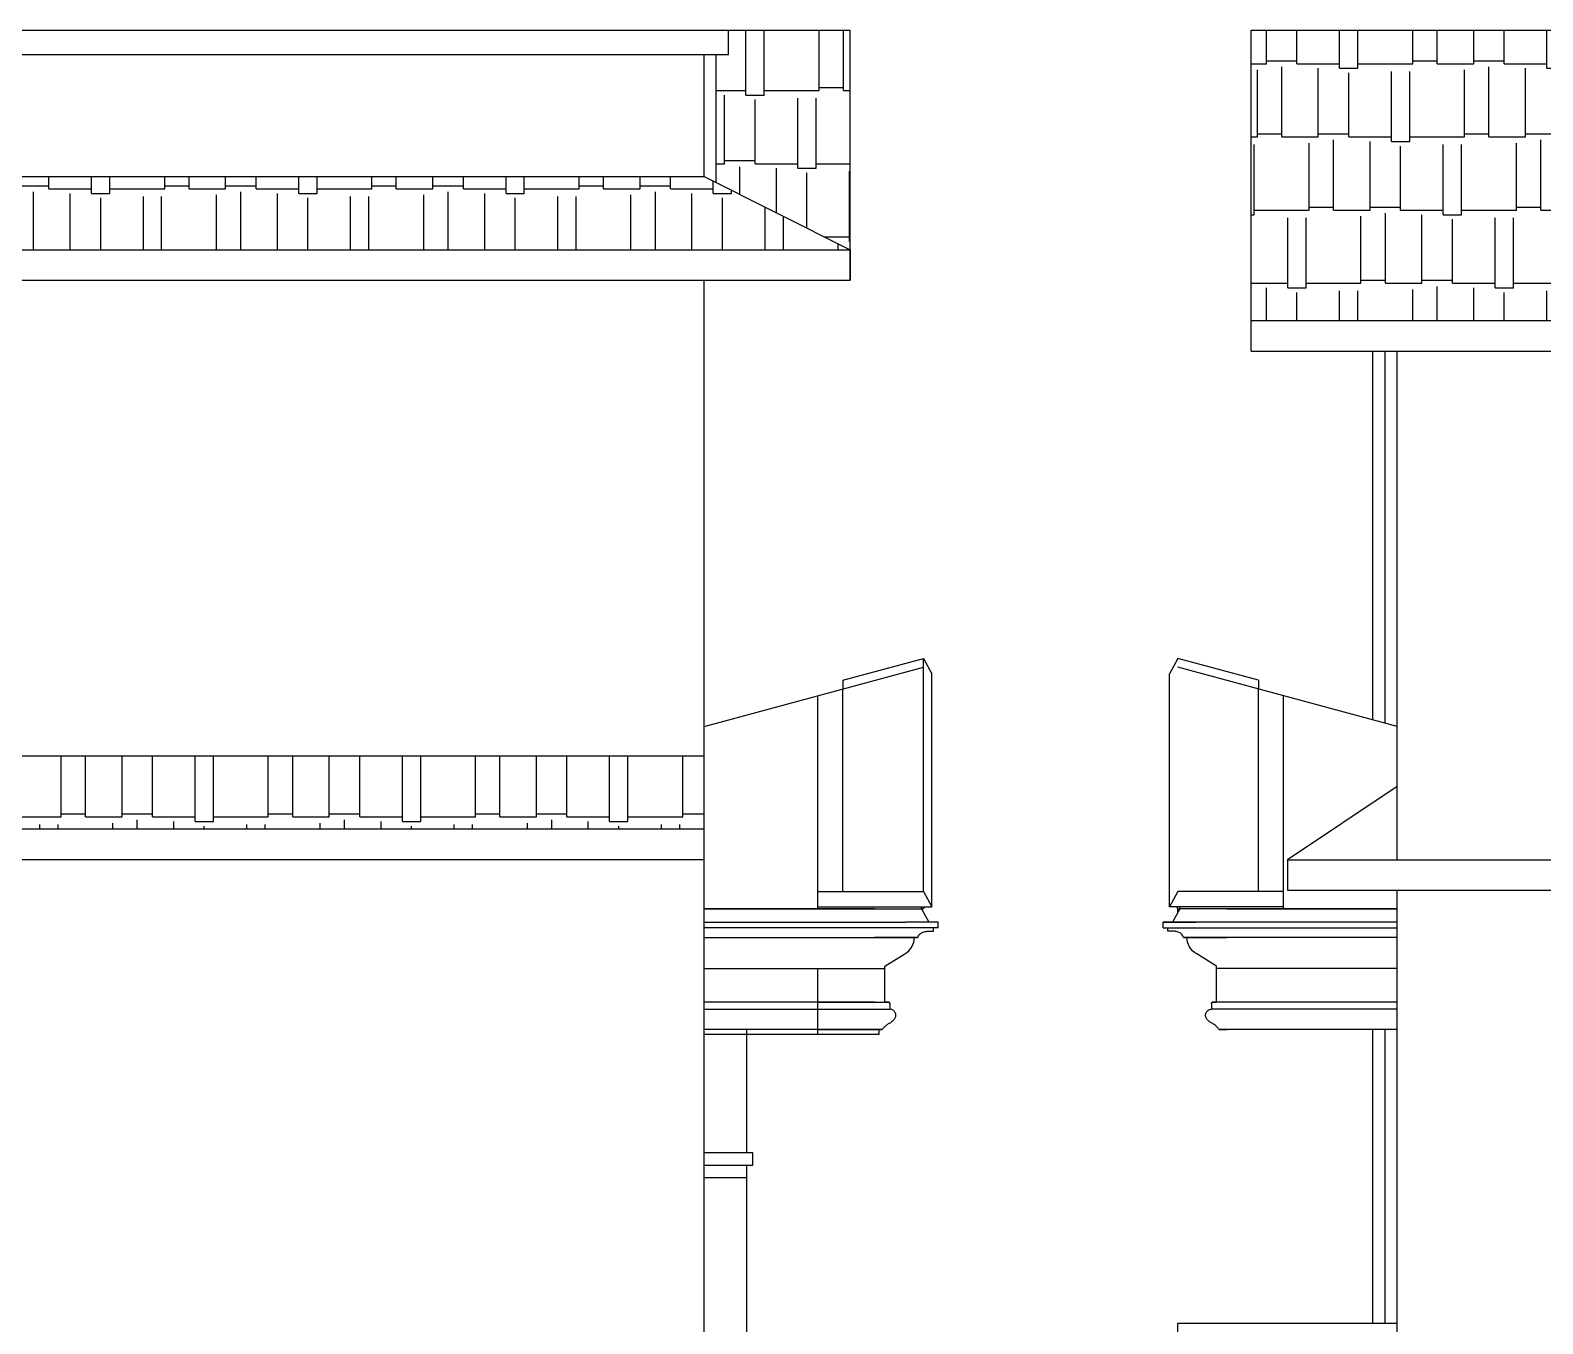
# Model space of a CAD drawing. Header units: inches. Extents: x -2812 to 9774, y -15726 to -746.
# Drawn here: x 3554.5 to 3802.6, y -9083.3 to -8871.2 of the extents above; entities that cross this region are included whole.
import ezdxf

# ---------------------------------------------------------------- set-up
doc = ezdxf.new("R2010")
doc.units = ezdxf.units.IN
doc.header["$LTSCALE"] = 17
doc.header["$MEASUREMENT"] = 0
doc.layers.add('OUTLINE', color=1, linetype='Continuous', lineweight=25)

msp = doc.modelspace()

# ---------------------------------------------------------------- hatches: boundary and pattern name
at = {"layer": 'OUTLINE'}
h = msp.add_hatch(dxfattribs=at)
h.set_pattern_fill('AR-RSHKE', color=8)
h.set_pattern_definition([(0, (3203.381, -6517.052), (25.5, 12), [6, -5, 7, -3, 9, -4]), (0, (3209.381, -6516.552), (25.5, 12), [5, -19, 4, -6]), (0, (3221.381, -6517.802), (25.5, 12), [3, -31]), (90, (3203.381, -6517.052), (-8.5, 12), [11.5, -36.5]), (90, (3209.381, -6517.052), (-8.5, 12), [11.25, -36.75]), (90, (3214.381, -6517.052), (-8.5, 12), [10.5, -37.5]), (90, (3221.381, -6517.802), (-8.5, 12), [11.5, -36.5]), (90, (3224.381, -6517.802), (-8.5, 12), [11.5, -36.5]), (90, (3233.381, -6517.052), (-8.5, 12), [11, -37])])
h.paths.add_polyline_path([(3689.02, -8871.16), (3669.02, -8871.16), (3669.02, -8875.16), (3667.02, -8875.16), (3667.02, -8896.16), (3689.02, -8907.16)])
h = msp.add_hatch(dxfattribs=at)
h.set_pattern_fill('AR-RSHKE', color=8)
h.set_pattern_definition([(0, (6394.782, -5792.663), (25.5, 12), [6, -5, 7, -3, 9, -4]), (0, (6400.782, -5792.163), (25.5, 12), [5, -19, 4, -6]), (0, (6412.782, -5793.413), (25.5, 12), [3, -31]), (90, (6394.7815, -5792.663), (-8.5, 12), [11.5, -36.5]), (90, (6400.7815, -5792.663), (-8.5, 12), [11.25, -36.75]), (90, (6405.7815, -5792.663), (-8.5, 12), [10.5, -37.5]), (90, (6412.7815, -5793.413), (-8.5, 12), [11.5, -36.5]), (90, (6415.7815, -5793.413), (-8.5, 12), [11.5, -36.5]), (90, (6424.7815, -5792.663), (-8.5, 12), [11, -37])])
h.paths.add_polyline_path([(3754.76, -8871.16), (3754.76, -8918.77), (4109.76, -8918.77), (4109.76, -8871.16)])
h = msp.add_hatch(dxfattribs=at)
h.set_pattern_fill('AR-RSHKE', color=8)
h.set_pattern_definition([(0, (1566.02, -5813.163), (25.5, 12), [6, -5, 7, -3, 9, -4]), (0, (1572.02, -5812.663), (25.5, 12), [5, -19, 4, -6]), (0, (1584.02, -5813.913), (25.5, 12), [3, -31]), (90, (1566.02, -5813.163), (-8.5, 12), [11.5, -36.5]), (90, (1572.02, -5813.163), (-8.5, 12), [11.25, -36.75]), (90, (1577.02, -5813.163), (-8.5, 12), [10.5, -37.5]), (90, (1584.02, -5813.913), (-8.5, 12), [11.5, -36.5]), (90, (1587.02, -5813.913), (-8.5, 12), [11.5, -36.5]), (90, (1596.02, -5813.163), (-8.5, 12), [11, -37])])
h.paths.add_polyline_path([(3486.5, -8895.16), (3462.5, -8907.16), (3689.02, -8907.16), (3665.02, -8895.16)])
h = msp.add_hatch(dxfattribs=at)
h.set_pattern_fill('AR-RSHKE', color=8)
h.set_pattern_definition([(0, (1566.02, -5796.163), (25.5, 12), [6, -5, 7, -3, 9, -4]), (0, (1572.02, -5795.663), (25.5, 12), [5, -19, 4, -6]), (0, (1584.02, -5796.913), (25.5, 12), [3, -31]), (90, (1566.0205, -5796.163), (-8.5, 12), [11.5, -36.5]), (90, (1572.0205, -5796.163), (-8.5, 12), [11.25, -36.75]), (90, (1577.0205, -5796.163), (-8.5, 12), [10.5, -37.5]), (90, (1584.0205, -5796.913), (-8.5, 12), [11.5, -36.5]), (90, (1587.0205, -5796.913), (-8.5, 12), [11.5, -36.5]), (90, (1596.0205, -5796.163), (-8.5, 12), [11, -37])])
h.paths.add_polyline_path([(3458.3, -8990.16), (3477, -9002.16), (3665.02, -9002.16), (3665.02, -8990.16)])

# ---------------------------------------------------------------- linework, layer by layer
for p, q in [((3687.78, -8977.74), (3701.02, -8974.16)), ((3701.02, -9012.36), (3701.02, -8974.16)), ((3701.02, -8974.16), (3702.4, -8976.69)), ((3742.76, -8974.16), (3741.37, -8976.69)), ((3756, -8977.74), (3742.76, -8974.16)), ((3665.02, -8985.34), (3701.02, -8975.61)), ((3702.4, -9014.89), (3702.4, -8976.69)), ((3741.37, -9014.89), (3741.37, -8976.69)), ((3778.76, -8985.34), (3742.76, -8975.61)), ((3687.78, -8977.74), (3687.78, -8979.19)), ((3687.78, -9012.36), (3687.78, -8979.19)), ((3756, -8977.74), (3756, -8979.19)), ((3756, -9012.36), (3756, -8979.19)), ((3683.71, -9012.36), (3683.71, -8980.29)), ((3760.07, -9012.36), (3760.07, -8980.29)), ((3683.71, -9012.36), (3687.78, -9012.36)), ((3683.71, -9015.22), (3683.71, -9012.36)), ((3687.78, -9012.36), (3701.02, -9012.36)), ((3701.02, -9012.36), (3702.4, -9014.89)), ((3742.75, -9012.36), (3741.37, -9014.89)), ((3756, -9012.36), (3742.75, -9012.36)), ((3760.07, -9012.36), (3756, -9012.36)), ((3760.07, -9015.22), (3760.07, -9012.36)), ((3692.99, -9015.21), (3665.02, -9015.22)), ((3665.02, -9015.22), (3692.99, -9015.22)), ((3665.02, -9015.22), (3700.68, -9015.22)), ((3683.71, -9014.89), (3700.68, -9014.89)), ((3692.99, -9015.22), (3698.08, -9015.22)), ((3699.29, -9015.22), (3700.68, -9015.22)), ((3700.68, -9015.03), (3700.68, -9014.89)), ((3700.68, -9014.89), (3701.11, -9014.89)), ((3700.68, -9015.22), (3700.68, -9015.07)), ((3700.76, -9015.22), (3700.68, -9015.22)), ((3700.68, -9015.22), (3700.68, -9015.22)), ((3700.68, -9015.22), (3701.88, -9017.41)), ((3700.68, -9015.22), (3700.76, -9015.22)), ((3700.83, -9015.22), (3700.76, -9015.22)), ((3700.89, -9015.21), (3700.83, -9015.22)), ((3700.95, -9015.2), (3700.89, -9015.21)), ((3701.01, -9015.17), (3700.95, -9015.2)), ((3701.04, -9015.16), (3701.01, -9015.17)), ((3701.05, -9015.15), (3701.04, -9015.16)), ((3701.09, -9015.11), (3701.05, -9015.15)), ((3701.11, -9015.07), (3701.09, -9015.11)), ((3701.11, -9014.89), (3701.13, -9014.94)), ((3701.11, -9014.89), (3701.13, -9014.89)), ((3701.13, -9015.03), (3701.11, -9015.07)), ((3701.13, -9014.89), (3702.4, -9014.89)), ((3701.13, -9014.94), (3701.13, -9014.99)), ((3701.13, -9014.99), (3701.13, -9015.03)), ((3742.64, -9014.89), (3741.37, -9014.89)), ((3743.09, -9015.22), (3741.89, -9017.41)), ((3742.64, -9014.99), (3742.64, -9014.89)), ((3742.67, -9014.89), (3742.64, -9014.89)), ((3742.65, -9014.94), (3742.64, -9014.99)), ((3742.64, -9014.99), (3742.65, -9015.03)), ((3742.67, -9014.89), (3742.65, -9014.94)), ((3742.65, -9015.03), (3742.66, -9015.07)), ((3742.66, -9015.07), (3742.69, -9015.11)), ((3743.09, -9014.89), (3742.67, -9014.89)), ((3742.69, -9015.11), (3742.73, -9015.15)), ((3742.73, -9015.15), (3742.74, -9015.16)), ((3742.74, -9015.93), (3742.74, -9015.16)), ((3742.74, -9015.16), (3742.77, -9015.17)), ((3742.77, -9015.17), (3742.82, -9015.2)), ((3742.82, -9015.2), (3742.88, -9015.21)), ((3742.88, -9015.21), (3742.95, -9015.22)), ((3742.95, -9015.22), (3743.02, -9015.22)), ((3743.02, -9015.22), (3743.09, -9015.22)), ((3743.09, -9015.22), (3743.02, -9015.22)), ((3743.09, -9015.03), (3743.09, -9014.89)), ((3760.07, -9014.89), (3743.09, -9014.89)), ((3743.09, -9015.22), (3743.09, -9015.07)), ((3743.09, -9015.22), (3743.09, -9015.22)), ((3778.76, -9015.22), (3743.09, -9015.22)), ((3744.48, -9015.22), (3743.09, -9015.22)), ((3750.78, -9015.22), (3745.69, -9015.22)), ((3750.78, -9015.21), (3778.76, -9015.22)), ((3778.76, -9015.22), (3750.78, -9015.22)), ((3665.02, -9017.42), (3698.08, -9017.41)), ((3702.67, -9018.36), (3665.02, -9018.36)), ((3703.44, -9017.41), (3698.08, -9017.41)), ((3700.1, -9019.92), (3700.15, -9019.78)), ((3700.15, -9019.78), (3700.22, -9019.64)), ((3700.15, -9019.78), (3700.15, -9019.78)), ((3700.22, -9019.64), (3700.31, -9019.51)), ((3700.31, -9019.51), (3700.42, -9019.39)), ((3700.31, -9019.51), (3700.42, -9019.39)), ((3700.31, -9019.51), (3700.31, -9019.51)), ((3700.31, -9019.51), (3700.31, -9019.51)), ((3700.42, -9019.39), (3700.54, -9019.28)), ((3700.54, -9019.28), (3700.67, -9019.18)), ((3700.54, -9019.28), (3700.67, -9019.18)), ((3700.54, -9019.28), (3700.54, -9019.28)), ((3700.54, -9019.28), (3700.54, -9019.28)), ((3700.54, -9019.28), (3700.54, -9019.28)), ((3700.67, -9019.18), (3700.81, -9019.1)), ((3700.67, -9019.18), (3700.81, -9019.1)), ((3700.67, -9019.18), (3700.67, -9019.18)), ((3700.81, -9019.1), (3700.96, -9019.03)), ((3700.81, -9019.1), (3700.96, -9019.03)), ((3700.81, -9019.1), (3700.81, -9019.1)), ((3700.96, -9019.03), (3701.12, -9018.97)), ((3700.96, -9019.03), (3700.96, -9019.03)), ((3701.12, -9018.97), (3701.29, -9018.93)), ((3701.12, -9018.97), (3701.29, -9018.93)), ((3701.12, -9018.97), (3701.12, -9018.97)), ((3701.12, -9018.97), (3701.12, -9018.97)), ((3701.12, -9018.97), (3701.12, -9018.97)), ((3701.29, -9018.93), (3701.45, -9018.91)), ((3701.29, -9018.93), (3701.45, -9018.91)), ((3701.29, -9018.93), (3701.29, -9018.93)), ((3701.45, -9018.91), (3701.59, -9018.9)), ((3701.45, -9018.91), (3701.59, -9018.9)), ((3701.45, -9018.91), (3701.45, -9018.91)), ((3701.59, -9018.9), (3702.67, -9018.9)), ((3703.44, -9018.36), (3702.67, -9018.36)), ((3702.67, -9018.9), (3702.67, -9018.36)), ((3703.44, -9017.41), (3703.44, -9017.41)), ((3703.44, -9018.36), (3703.44, -9017.41)), ((3740.34, -9017.41), (3740.34, -9017.41)), ((3740.34, -9017.41), (3745.69, -9017.41)), ((3745.69, -9017.41), (3740.34, -9017.41)), ((3740.34, -9018.36), (3740.34, -9017.41)), ((3740.34, -9018.36), (3741.1, -9018.36)), ((3741.1, -9018.36), (3778.76, -9018.36)), ((3741.1, -9018.9), (3741.1, -9018.36)), ((3742.18, -9018.9), (3741.1, -9018.9)), ((3742.32, -9018.91), (3742.18, -9018.9)), ((3742.32, -9018.91), (3742.18, -9018.9)), ((3742.49, -9018.93), (3742.32, -9018.91)), ((3742.32, -9018.91), (3742.32, -9018.91)), ((3742.49, -9018.93), (3742.32, -9018.91)), ((3742.66, -9018.97), (3742.49, -9018.93)), ((3742.49, -9018.93), (3742.49, -9018.93)), ((3742.66, -9018.97), (3742.49, -9018.93)), ((3742.66, -9018.97), (3742.66, -9018.97)), ((3742.66, -9018.97), (3742.66, -9018.97)), ((3742.81, -9019.03), (3742.66, -9018.97)), ((3742.66, -9018.97), (3742.66, -9018.97)), ((3742.82, -9019.03), (3742.81, -9019.03)), ((3742.97, -9019.1), (3742.82, -9019.03)), ((3742.97, -9019.1), (3742.82, -9019.03)), ((3743.11, -9019.18), (3742.97, -9019.1)), ((3742.97, -9019.1), (3742.97, -9019.1)), ((3743.11, -9019.18), (3742.97, -9019.1)), ((3743.24, -9019.28), (3743.11, -9019.18)), ((3743.11, -9019.18), (3743.11, -9019.18)), ((3743.24, -9019.28), (3743.11, -9019.18)), ((3743.24, -9019.28), (3743.24, -9019.28)), ((3743.24, -9019.28), (3743.24, -9019.28)), ((3743.36, -9019.39), (3743.24, -9019.28)), ((3743.24, -9019.28), (3743.24, -9019.28)), ((3743.46, -9019.51), (3743.36, -9019.39)), ((3743.46, -9019.51), (3743.36, -9019.39)), ((3743.55, -9019.64), (3743.46, -9019.51)), ((3743.46, -9019.51), (3743.46, -9019.51)), ((3743.46, -9019.51), (3743.46, -9019.51)), ((3743.62, -9019.78), (3743.55, -9019.64)), ((3743.62, -9019.78), (3743.62, -9019.78)), ((3743.68, -9019.92), (3743.62, -9019.78)), ((3778.76, -9017.42), (3745.69, -9017.41)), ((3665.02, -9019.92), (3692.99, -9019.92)), ((3692.99, -9019.92), (3699.49, -9019.92)), ((3699.49, -9019.92), (3692.99, -9019.92)), ((3698.3, -9022.36), (3698.61, -9022.08)), ((3698.61, -9022.08), (3698.89, -9021.78)), ((3698.89, -9021.78), (3699.12, -9021.44)), ((3699.12, -9021.44), (3699.29, -9021.08)), ((3699.29, -9021.08), (3699.42, -9020.7)), ((3699.42, -9020.7), (3699.48, -9020.31)), ((3699.48, -9020.31), (3699.49, -9019.92)), ((3699.49, -9019.92), (3699.49, -9019.92)), ((3699.49, -9019.92), (3700.1, -9019.92)), ((3700.1, -9019.92), (3699.49, -9019.92)), ((3700.1, -9019.92), (3700.1, -9019.92)), ((3743.68, -9019.92), (3743.68, -9019.92)), ((3744.28, -9019.92), (3743.68, -9019.92)), ((3743.68, -9019.92), (3744.28, -9019.92)), ((3744.29, -9020.31), (3744.28, -9019.92)), ((3744.28, -9019.92), (3744.28, -9019.92)), ((3750.78, -9019.92), (3744.28, -9019.92)), ((3744.28, -9019.92), (3750.78, -9019.92)), ((3744.36, -9020.7), (3744.29, -9020.31)), ((3744.48, -9021.08), (3744.36, -9020.7)), ((3744.66, -9021.44), (3744.48, -9021.08)), ((3744.89, -9021.78), (3744.66, -9021.44)), ((3745.16, -9022.08), (3744.89, -9021.78)), ((3745.48, -9022.36), (3745.16, -9022.08)), ((3778.76, -9019.92), (3750.78, -9019.92)), ((3694.69, -9024.64), (3697.94, -9022.59)), ((3694.69, -9030.52), (3694.69, -9024.64)), ((3697.94, -9022.59), (3698.3, -9022.36)), ((3697.94, -9022.59), (3697.94, -9022.59)), ((3745.83, -9022.59), (3745.48, -9022.36)), ((3745.84, -9022.59), (3745.83, -9022.59)), ((3749.09, -9024.64), (3745.84, -9022.59)), ((3749.09, -9030.52), (3749.09, -9024.64)), ((3665.02, -9024.99), (3694.69, -9024.99)), ((3683.71, -9030.52), (3683.71, -9024.99)), ((3778.76, -9024.99), (3749.09, -9024.99)), ((3692.99, -9030.53), (3665.02, -9030.52)), ((3665.02, -9031.68), (3692.99, -9031.67)), ((3683.71, -9030.52), (3692.99, -9030.52)), ((3683.71, -9030.52), (3692.99, -9030.52)), ((3683.71, -9030.52), (3683.71, -9030.52)), ((3683.71, -9030.53), (3683.71, -9030.52)), ((3683.71, -9030.52), (3683.71, -9030.52)), ((3683.71, -9030.53), (3692.99, -9030.53)), ((3683.71, -9031.67), (3683.71, -9030.53)), ((3683.71, -9035.03), (3683.71, -9031.67)), ((3692.99, -9030.52), (3694.69, -9030.52)), ((3692.99, -9030.53), (3695.33, -9030.52)), ((3692.99, -9030.52), (3694.69, -9030.52)), ((3692.99, -9031.67), (3695.52, -9031.67)), ((3694.69, -9030.52), (3694.69, -9030.52)), ((3695.27, -9030.52), (3694.69, -9030.52)), ((3694.69, -9030.52), (3695.27, -9030.52)), ((3695.27, -9030.52), (3695.27, -9030.52)), ((3695.28, -9030.52), (3695.27, -9030.52)), ((3695.28, -9030.52), (3695.27, -9030.52)), ((3695.3, -9030.52), (3695.28, -9030.52)), ((3695.3, -9030.52), (3695.28, -9030.52)), ((3695.3, -9030.52), (3695.3, -9030.52)), ((3695.33, -9030.52), (3695.3, -9030.52)), ((3695.33, -9030.52), (3695.3, -9030.52)), ((3695.33, -9030.53), (3695.33, -9030.52)), ((3695.36, -9030.53), (3695.33, -9030.52)), ((3695.33, -9030.53), (3695.33, -9030.52)), ((3695.33, -9030.52), (3695.33, -9030.52)), ((3695.36, -9030.53), (3695.33, -9030.53)), ((3695.39, -9030.55), (3695.36, -9030.53)), ((3695.36, -9030.53), (3695.36, -9030.53)), ((3695.39, -9030.55), (3695.36, -9030.53)), ((3695.42, -9030.56), (3695.39, -9030.55)), ((3695.39, -9030.55), (3695.39, -9030.55)), ((3695.42, -9030.56), (3695.39, -9030.55)), ((3695.44, -9030.58), (3695.42, -9030.56)), ((3695.42, -9030.56), (3695.42, -9030.56)), ((3695.44, -9030.58), (3695.42, -9030.56)), ((3695.44, -9030.58), (3695.44, -9030.58)), ((3695.46, -9030.6), (3695.44, -9030.58)), ((3695.46, -9030.6), (3695.46, -9030.6)), ((3695.48, -9030.62), (3695.46, -9030.6)), ((3695.48, -9030.62), (3695.48, -9030.62)), ((3695.5, -9030.65), (3695.48, -9030.62)), ((3695.5, -9030.65), (3695.5, -9030.65)), ((3695.51, -9030.67), (3695.5, -9030.65)), ((3695.51, -9030.67), (3695.51, -9030.67)), ((3695.51, -9030.7), (3695.51, -9030.67)), ((3695.51, -9030.7), (3695.51, -9030.7)), ((3695.52, -9030.73), (3695.51, -9030.7)), ((3695.52, -9030.73), (3695.52, -9031.67)), ((3695.63, -9031.69), (3695.52, -9031.67)), ((3695.52, -9031.67), (3695.52, -9031.67)), ((3695.63, -9031.69), (3695.52, -9031.67)), ((3695.74, -9031.72), (3695.63, -9031.69)), ((3695.63, -9031.69), (3695.63, -9031.69)), ((3695.74, -9031.72), (3695.63, -9031.69)), ((3695.84, -9031.75), (3695.74, -9031.72)), ((3695.74, -9031.72), (3695.74, -9031.72)), ((3695.84, -9031.75), (3695.74, -9031.72)), ((3695.94, -9031.8), (3695.84, -9031.75)), ((3695.84, -9031.75), (3695.84, -9031.75)), ((3695.94, -9031.8), (3695.84, -9031.75)), ((3696.04, -9031.85), (3695.94, -9031.8)), ((3695.94, -9031.8), (3695.94, -9031.8)), ((3696.04, -9031.85), (3695.94, -9031.8)), ((3696.13, -9031.92), (3696.04, -9031.85)), ((3696.04, -9031.85), (3696.04, -9031.85)), ((3696.13, -9031.92), (3696.04, -9031.85)), ((3696.13, -9031.92), (3696.13, -9031.92)), ((3696.21, -9031.99), (3696.13, -9031.92)), ((3696.21, -9031.99), (3696.21, -9031.99)), ((3696.28, -9032.06), (3696.21, -9031.99)), ((3696.28, -9032.07), (3696.28, -9032.06)), ((3696.34, -9032.15), (3696.28, -9032.07)), ((3696.34, -9032.15), (3696.34, -9032.15)), ((3696.39, -9032.24), (3696.34, -9032.15)), ((3747.39, -9032.24), (3747.44, -9032.15)), ((3747.44, -9032.15), (3747.5, -9032.07)), ((3747.44, -9032.15), (3747.44, -9032.15)), ((3747.5, -9032.06), (3747.57, -9031.99)), ((3747.5, -9032.07), (3747.5, -9032.06)), ((3747.57, -9031.99), (3747.65, -9031.92)), ((3747.57, -9031.99), (3747.57, -9031.99)), ((3747.65, -9031.92), (3747.74, -9031.85)), ((3747.65, -9031.92), (3747.74, -9031.85)), ((3747.65, -9031.92), (3747.65, -9031.92)), ((3747.74, -9031.85), (3747.83, -9031.8)), ((3747.74, -9031.85), (3747.83, -9031.8)), ((3747.74, -9031.85), (3747.74, -9031.85)), ((3747.83, -9031.8), (3747.93, -9031.75)), ((3747.83, -9031.8), (3747.93, -9031.75)), ((3747.83, -9031.8), (3747.83, -9031.8)), ((3747.93, -9031.75), (3748.04, -9031.72)), ((3747.93, -9031.75), (3748.04, -9031.72)), ((3747.93, -9031.75), (3747.93, -9031.75)), ((3748.04, -9031.72), (3748.15, -9031.69)), ((3748.04, -9031.72), (3748.15, -9031.69)), ((3748.04, -9031.72), (3748.04, -9031.72)), ((3748.15, -9031.69), (3748.26, -9031.67)), ((3748.15, -9031.69), (3748.26, -9031.67)), ((3748.15, -9031.69), (3748.15, -9031.69)), ((3748.26, -9030.7), (3748.27, -9030.67)), ((3748.26, -9030.7), (3748.26, -9030.7)), ((3748.26, -9030.73), (3748.26, -9030.7)), ((3748.26, -9030.73), (3748.26, -9031.67)), ((3748.26, -9031.67), (3748.26, -9031.67)), ((3750.78, -9031.67), (3748.26, -9031.67)), ((3748.27, -9030.67), (3748.28, -9030.65)), ((3748.27, -9030.67), (3748.27, -9030.67)), ((3748.28, -9030.65), (3748.29, -9030.62)), ((3748.28, -9030.65), (3748.28, -9030.65)), ((3748.29, -9030.62), (3748.31, -9030.6)), ((3748.29, -9030.62), (3748.29, -9030.62)), ((3748.31, -9030.6), (3748.33, -9030.58)), ((3748.31, -9030.6), (3748.31, -9030.6)), ((3748.33, -9030.58), (3748.36, -9030.56)), ((3748.33, -9030.58), (3748.36, -9030.56)), ((3748.33, -9030.58), (3748.33, -9030.58)), ((3748.36, -9030.56), (3748.38, -9030.55)), ((3748.36, -9030.56), (3748.38, -9030.55)), ((3748.36, -9030.56), (3748.36, -9030.56)), ((3748.38, -9030.55), (3748.41, -9030.53)), ((3748.38, -9030.55), (3748.41, -9030.53)), ((3748.38, -9030.55), (3748.38, -9030.55)), ((3748.41, -9030.53), (3748.44, -9030.52)), ((3748.41, -9030.53), (3748.44, -9030.53)), ((3748.41, -9030.53), (3748.41, -9030.53)), ((3748.44, -9030.53), (3748.44, -9030.52)), ((3748.44, -9030.53), (3748.45, -9030.52)), ((3748.44, -9030.52), (3748.45, -9030.52)), ((3748.45, -9030.52), (3748.47, -9030.52)), ((3748.45, -9030.52), (3748.47, -9030.52)), ((3750.78, -9030.53), (3748.45, -9030.52)), ((3748.47, -9030.52), (3748.47, -9030.52)), ((3748.47, -9030.52), (3748.5, -9030.52)), ((3748.47, -9030.52), (3748.5, -9030.52)), ((3748.5, -9030.52), (3748.5, -9030.52)), ((3748.5, -9030.52), (3749.09, -9030.52)), ((3748.5, -9030.52), (3748.5, -9030.52)), ((3748.5, -9030.52), (3748.5, -9030.52)), ((3749.09, -9030.52), (3748.5, -9030.52)), ((3749.09, -9030.52), (3749.09, -9030.52)), ((3750.78, -9030.52), (3749.09, -9030.52)), ((3778.76, -9030.55), (3749.09, -9030.52)), ((3778.76, -9031.68), (3750.78, -9031.67)), ((3694.43, -9034.8), (3694.52, -9034.69)), ((3694.52, -9034.69), (3694.61, -9034.58)), ((3694.52, -9034.69), (3694.52, -9034.69)), ((3694.52, -9034.69), (3694.52, -9034.69)), ((3694.61, -9034.58), (3694.71, -9034.48)), ((3694.61, -9034.58), (3694.61, -9034.58)), ((3694.71, -9034.48), (3694.82, -9034.38)), ((3694.71, -9034.48), (3694.71, -9034.48)), ((3694.82, -9034.38), (3694.93, -9034.28)), ((3694.82, -9034.38), (3694.93, -9034.29)), ((3694.82, -9034.38), (3694.82, -9034.38)), ((3694.82, -9034.38), (3694.82, -9034.38)), ((3694.82, -9034.38), (3694.82, -9034.38)), ((3694.93, -9034.29), (3695.05, -9034.2)), ((3694.93, -9034.28), (3695.05, -9034.2)), ((3694.93, -9034.29), (3694.93, -9034.28)), ((3695.05, -9034.2), (3695.16, -9034.11)), ((3695.05, -9034.2), (3695.16, -9034.11)), ((3695.05, -9034.2), (3695.05, -9034.2)), ((3695.16, -9034.11), (3695.17, -9034.11)), ((3695.17, -9034.11), (3695.29, -9034.03)), ((3695.29, -9034.03), (3695.42, -9033.96)), ((3695.29, -9034.03), (3695.42, -9033.96)), ((3695.29, -9034.03), (3695.29, -9034.03)), ((3695.29, -9034.03), (3695.29, -9034.03)), ((3695.29, -9034.03), (3695.29, -9034.03)), ((3695.42, -9033.96), (3695.55, -9033.89)), ((3695.42, -9033.96), (3695.55, -9033.89)), ((3695.42, -9033.96), (3695.42, -9033.96)), ((3695.55, -9033.89), (3695.65, -9033.84)), ((3695.55, -9033.89), (3695.65, -9033.84)), ((3695.55, -9033.89), (3695.55, -9033.89)), ((3695.65, -9033.84), (3695.74, -9033.78)), ((3695.65, -9033.84), (3695.74, -9033.78)), ((3695.65, -9033.84), (3695.65, -9033.84)), ((3695.74, -9033.78), (3695.83, -9033.72)), ((3695.74, -9033.78), (3695.74, -9033.78)), ((3695.83, -9033.72), (3695.91, -9033.66)), ((3695.83, -9033.72), (3695.91, -9033.66)), ((3695.83, -9033.72), (3695.83, -9033.72)), ((3695.83, -9033.72), (3695.83, -9033.72)), ((3695.83, -9033.72), (3695.83, -9033.72)), ((3695.91, -9033.66), (3695.99, -9033.59)), ((3695.91, -9033.66), (3695.99, -9033.59)), ((3695.91, -9033.66), (3695.91, -9033.66)), ((3695.99, -9033.59), (3696.07, -9033.52)), ((3695.99, -9033.59), (3695.99, -9033.59)), ((3696.07, -9033.51), (3696.14, -9033.44)), ((3696.07, -9033.51), (3696.14, -9033.44)), ((3696.07, -9033.52), (3696.07, -9033.51)), ((3696.14, -9033.44), (3696.2, -9033.36)), ((3696.2, -9033.36), (3696.26, -9033.28)), ((3696.2, -9033.36), (3696.2, -9033.36)), ((3696.2, -9033.36), (3696.2, -9033.36)), ((3696.26, -9033.27), (3696.32, -9033.19)), ((3696.26, -9033.28), (3696.26, -9033.27)), ((3696.32, -9033.19), (3696.37, -9033.1)), ((3696.32, -9033.19), (3696.32, -9033.19)), ((3696.37, -9033.1), (3696.41, -9033.01)), ((3696.39, -9032.24), (3696.39, -9032.24)), ((3696.43, -9032.33), (3696.39, -9032.24)), ((3696.41, -9033.01), (3696.43, -9032.96)), ((3696.41, -9033.01), (3696.41, -9033.01)), ((3696.43, -9032.33), (3696.43, -9032.33)), ((3696.46, -9032.43), (3696.43, -9032.33)), ((3696.43, -9032.96), (3696.44, -9032.92)), ((3696.43, -9032.96), (3696.43, -9032.96)), ((3696.44, -9032.91), (3696.46, -9032.87)), ((3696.44, -9032.92), (3696.44, -9032.91)), ((3696.46, -9032.43), (3696.46, -9032.43)), ((3696.47, -9032.48), (3696.46, -9032.43)), ((3696.46, -9032.87), (3696.47, -9032.82)), ((3696.46, -9032.87), (3696.46, -9032.87)), ((3696.47, -9032.48), (3696.47, -9032.48)), ((3696.48, -9032.52), (3696.47, -9032.48)), ((3696.47, -9032.82), (3696.48, -9032.77)), ((3696.47, -9032.82), (3696.47, -9032.82)), ((3696.48, -9032.53), (3696.48, -9032.52)), ((3696.48, -9032.57), (3696.48, -9032.53)), ((3696.48, -9032.57), (3696.48, -9032.57)), ((3696.48, -9032.62), (3696.48, -9032.57)), ((3696.48, -9032.62), (3696.48, -9032.62)), ((3696.48, -9032.67), (3696.48, -9032.62)), ((3696.48, -9032.67), (3696.48, -9032.67)), ((3696.48, -9032.72), (3696.48, -9032.67)), ((3696.48, -9032.77), (3696.48, -9032.72)), ((3696.48, -9032.72), (3696.48, -9032.72)), ((3747.29, -9032.57), (3747.3, -9032.53)), ((3747.29, -9032.57), (3747.29, -9032.57)), ((3747.29, -9032.62), (3747.29, -9032.57)), ((3747.29, -9032.62), (3747.29, -9032.62)), ((3747.29, -9032.67), (3747.29, -9032.62)), ((3747.29, -9032.67), (3747.29, -9032.67)), ((3747.29, -9032.72), (3747.29, -9032.67)), ((3747.3, -9032.77), (3747.29, -9032.72)), ((3747.29, -9032.72), (3747.29, -9032.72)), ((3747.3, -9032.52), (3747.31, -9032.48)), ((3747.3, -9032.53), (3747.3, -9032.52)), ((3747.31, -9032.82), (3747.3, -9032.77)), ((3747.31, -9032.48), (3747.32, -9032.43)), ((3747.31, -9032.48), (3747.31, -9032.48)), ((3747.31, -9032.82), (3747.31, -9032.82)), ((3747.32, -9032.87), (3747.31, -9032.82)), ((3747.32, -9032.43), (3747.35, -9032.33)), ((3747.32, -9032.43), (3747.32, -9032.43)), ((3747.32, -9032.87), (3747.32, -9032.87)), ((3747.33, -9032.91), (3747.32, -9032.87)), ((3747.33, -9032.92), (3747.33, -9032.91)), ((3747.35, -9032.96), (3747.33, -9032.92)), ((3747.35, -9032.33), (3747.39, -9032.24)), ((3747.35, -9032.33), (3747.35, -9032.33)), ((3747.35, -9032.96), (3747.35, -9032.96)), ((3747.37, -9033.01), (3747.35, -9032.96)), ((3747.41, -9033.1), (3747.37, -9033.01)), ((3747.37, -9033.01), (3747.37, -9033.01)), ((3747.39, -9032.24), (3747.39, -9032.24)), ((3747.46, -9033.19), (3747.41, -9033.1)), ((3747.46, -9033.19), (3747.46, -9033.19)), ((3747.51, -9033.27), (3747.46, -9033.19)), ((3747.51, -9033.28), (3747.51, -9033.27)), ((3747.57, -9033.36), (3747.51, -9033.28)), ((3747.64, -9033.44), (3747.57, -9033.36)), ((3747.57, -9033.36), (3747.57, -9033.36)), ((3747.57, -9033.36), (3747.57, -9033.36)), ((3747.71, -9033.51), (3747.64, -9033.44)), ((3747.71, -9033.51), (3747.64, -9033.44)), ((3747.71, -9033.52), (3747.71, -9033.51)), ((3747.78, -9033.59), (3747.71, -9033.52)), ((3747.86, -9033.66), (3747.78, -9033.59)), ((3747.78, -9033.59), (3747.78, -9033.59)), ((3747.86, -9033.66), (3747.78, -9033.59)), ((3747.95, -9033.72), (3747.86, -9033.66)), ((3747.86, -9033.66), (3747.86, -9033.66)), ((3747.95, -9033.72), (3747.86, -9033.66)), ((3747.95, -9033.72), (3747.95, -9033.72)), ((3747.95, -9033.72), (3747.95, -9033.72)), ((3748.04, -9033.78), (3747.95, -9033.72)), ((3747.95, -9033.72), (3747.95, -9033.72)), ((3748.13, -9033.84), (3748.04, -9033.78)), ((3748.13, -9033.84), (3748.04, -9033.78)), ((3748.04, -9033.78), (3748.04, -9033.78)), ((3748.22, -9033.89), (3748.13, -9033.84)), ((3748.13, -9033.84), (3748.13, -9033.84)), ((3748.22, -9033.89), (3748.13, -9033.84)), ((3748.36, -9033.96), (3748.22, -9033.89)), ((3748.22, -9033.89), (3748.22, -9033.89)), ((3748.36, -9033.96), (3748.22, -9033.89)), ((3748.48, -9034.03), (3748.36, -9033.96)), ((3748.36, -9033.96), (3748.36, -9033.96)), ((3748.48, -9034.03), (3748.36, -9033.96)), ((3748.48, -9034.03), (3748.48, -9034.03)), ((3748.49, -9034.03), (3748.48, -9034.03)), ((3748.49, -9034.03), (3748.48, -9034.03)), ((3748.61, -9034.11), (3748.49, -9034.03)), ((3748.73, -9034.2), (3748.61, -9034.11)), ((3748.73, -9034.2), (3748.61, -9034.11)), ((3748.61, -9034.11), (3748.61, -9034.11)), ((3748.85, -9034.29), (3748.73, -9034.2)), ((3748.73, -9034.2), (3748.73, -9034.2)), ((3748.85, -9034.28), (3748.73, -9034.2)), ((3748.85, -9034.29), (3748.85, -9034.28)), ((3748.96, -9034.38), (3748.85, -9034.28)), ((3748.96, -9034.38), (3748.85, -9034.29)), ((3748.96, -9034.38), (3748.96, -9034.38)), ((3748.96, -9034.38), (3748.96, -9034.38)), ((3749.06, -9034.48), (3748.96, -9034.38)), ((3748.96, -9034.38), (3748.96, -9034.38)), ((3749.16, -9034.58), (3749.06, -9034.48)), ((3749.06, -9034.48), (3749.06, -9034.48)), ((3749.16, -9034.58), (3749.16, -9034.58)), ((3749.26, -9034.69), (3749.16, -9034.58)), ((3749.35, -9034.8), (3749.26, -9034.69)), ((3749.26, -9034.69), (3749.26, -9034.69)), ((3749.26, -9034.69), (3749.26, -9034.69)), ((3692.99, -9035.03), (3665.02, -9035.03)), ((3665.02, -9035.78), (3692.99, -9035.78)), ((3683.71, -9035.03), (3692.99, -9035.03)), ((3683.71, -9035.78), (3683.71, -9035.03)), ((3683.71, -9035.03), (3683.71, -9035.03)), ((3683.71, -9035.83), (3683.71, -9035.78)), ((3692.99, -9035.83), (3683.71, -9035.83)), ((3692.99, -9035.83), (3683.71, -9035.83)), ((3683.71, -9035.83), (3683.71, -9035.83)), ((3692.99, -9035.03), (3693.74, -9035.03)), ((3693.74, -9035.03), (3692.99, -9035.03)), ((3692.99, -9035.78), (3693.74, -9035.78)), ((3692.99, -9035.78), (3692.99, -9035.83)), ((3692.99, -9035.83), (3692.99, -9035.83)), ((3693.74, -9035.03), (3693.74, -9035.03)), ((3693.74, -9035.03), (3694.27, -9035.03)), ((3694.27, -9035.03), (3693.74, -9035.03)), ((3693.74, -9035.78), (3693.74, -9035.03)), ((3694.27, -9035.03), (3694.34, -9034.91)), ((3694.27, -9035.03), (3694.27, -9035.03)), ((3694.34, -9034.91), (3694.43, -9034.8)), ((3694.34, -9034.91), (3694.43, -9034.8)), ((3694.34, -9034.91), (3694.34, -9034.91)), ((3749.43, -9034.91), (3749.35, -9034.8)), ((3749.43, -9034.91), (3749.35, -9034.8)), ((3749.43, -9034.91), (3749.43, -9034.91)), ((3749.51, -9035.03), (3749.43, -9034.91)), ((3749.51, -9035.03), (3749.51, -9035.03)), ((3750.03, -9035.03), (3749.51, -9035.03)), ((3749.51, -9035.03), (3750.03, -9035.03)), ((3750.03, -9035.03), (3750.03, -9035.03)), ((3750.78, -9035.03), (3750.03, -9035.03)), ((3750.03, -9035.03), (3750.78, -9035.03)), ((3778.76, -9035.03), (3750.78, -9035.03))]:
    msp.add_line(p, q)
for p, q in [((3334.02, -8871.16), (3689.02, -8871.16)), ((3669.02, -8875.16), (3669.02, -8871.16)), ((3689.02, -8912.16), (3689.02, -8871.16)), ((3754.76, -8871.16), (4109.76, -8871.16)), ((3754.76, -8923.77), (3754.76, -8871.16)), ((3482.5, -8875.16), (3669.02, -8875.16)), ((3665.02, -8895.16), (3665.02, -8875.16)), ((3667.02, -8896.16), (3667.02, -8875.16)), ((3486.5, -8895.16), (3665.02, -8895.16)), ((3665.02, -8895.16), (3689.02, -8907.16)), ((3462.5, -8907.16), (3689.02, -8907.16)), ((3689.02, -8907.16), (3689.02, -8912.16)), ((3462.5, -8912.16), (3689.02, -8912.16)), ((3665.02, -9235.16), (3665.02, -8912.16)), ((3754.76, -8918.77), (4109.76, -8918.77)), ((3754.76, -8923.77), (4109.76, -8923.77)), ((3774.76, -8984.26), (3774.76, -8923.77)), ((3776.76, -8984.8), (3776.76, -8923.77)), ((3778.76, -9007.16), (3778.76, -8923.77)), ((3665.02, -8990.16), (3458.3, -8990.16)), ((3778.76, -8995.16), (3760.76, -9007.16)), ((3665.02, -9002.16), (3477, -9002.16)), ((3665.02, -9007.16), (3484.78, -9007.16)), ((3760.76, -9007.16), (4238.76, -9007.16)), ((3760.76, -9007.16), (3760.76, -9012.16)), ((3760.76, -9012.16), (4238.76, -9012.16)), ((3778.76, -9119.16), (3778.76, -9012.16)), ((3672.03, -9055.25), (3672.03, -9035.03)), ((3774.76, -9083.16), (3774.76, -9035.03)), ((3776.76, -9083.16), (3776.76, -9035.03)), ((3673.03, -9055.25), (3665.02, -9055.25)), ((3673.03, -9057.25), (3673.03, -9055.25)), ((3665.02, -9057.25), (3673.03, -9057.25)), ((3665.02, -9059.25), (3672.03, -9059.25)), ((3672.03, -9088.4), (3672.03, -9057.25)), ((3672.03, -9059.25), (3672.03, -9057.25)), ((3742.76, -9124.16), (3742.76, -9083.16)), ((3742.76, -9083.16), (3778.76, -9083.16)), ((3742.76, -9083.16), (3778.76, -9083.16))]:
    msp.add_line(p, q, dxfattribs=at)

doc.saveas('drawing.dxf')
